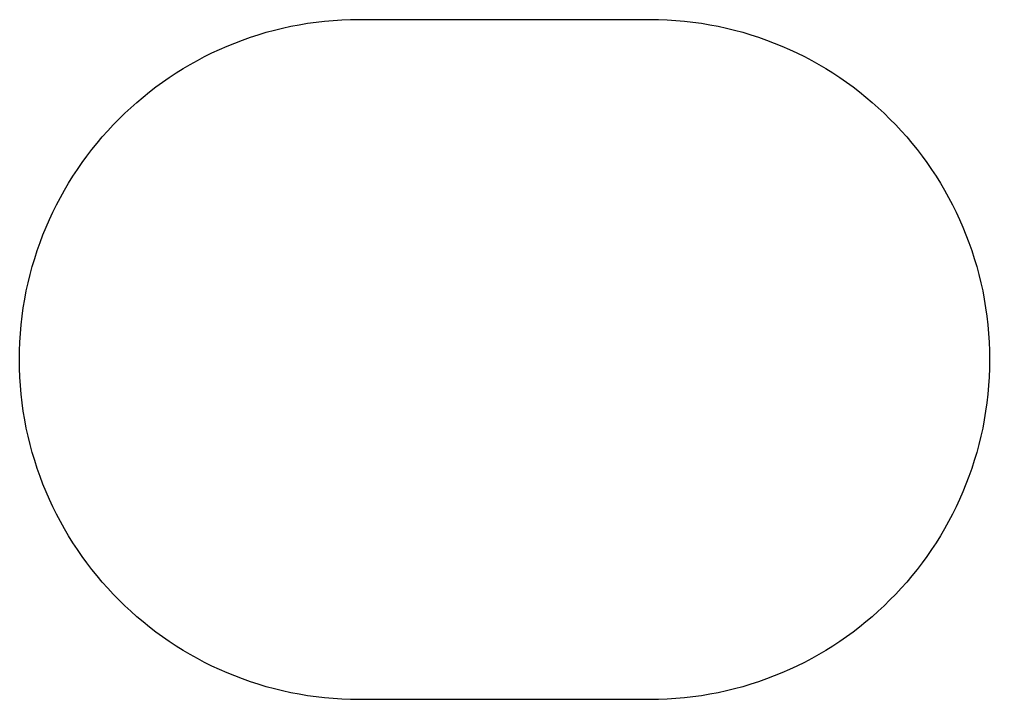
# Model space of a CAD drawing. Header units: millimetres. Extents: x 299 to 601, y 84 to 516.
# Drawn here: x 300.8 to 600.8, y 84.4 to 294.7 of the extents above; entities that cross this region are included whole.
import ezdxf

# ---------------------------------------------------------------- set-up
doc = ezdxf.new("R2010")
doc.units = ezdxf.units.MM
doc.layers.get('0').update_dxf_attribs({"linetype": 'CONTINUOUS', "true_color": 0xffffff})

msp = doc.modelspace()

# ---------------------------------------------------------------- linework, layer by layer
at = {"linetype": 'CONTINUOUS', "true_color": 0xffffff}
msp.add_lwpolyline([(495.68, 84.43), (405.93, 84.43), (403.22, 84.46), (400.52, 84.56), (397.85, 84.73), (395.19, 84.97), (392.55, 85.27), (389.93, 85.64), (387.33, 86.07), (384.75, 86.56), (382.19, 87.12), (379.66, 87.74), (377.16, 88.41), (374.67, 89.15), (372.22, 89.95), (369.79, 90.81), (367.39, 91.72), (365.02, 92.69), (362.67, 93.71), (360.36, 94.79), (358.08, 95.93), (355.83, 97.12), (353.61, 98.36), (351.42, 99.65), (349.27, 100.99), (347.16, 102.38), (345.08, 103.82), (343.04, 105.31), (341.03, 106.85), (339.07, 108.43), (337.14, 110.06), (335.25, 111.74), (333.4, 113.46), (331.6, 115.22), (329.84, 117.02), (328.12, 118.87), (326.44, 120.76), (324.81, 122.69), (323.23, 124.65), (321.69, 126.66), (320.2, 128.7), (318.76, 130.78), (317.37, 132.89), (316.03, 135.04), (314.74, 137.23), (313.5, 139.45), (312.31, 141.7), (311.17, 143.98), (310.09, 146.29), (309.07, 148.64), (308.1, 151.01), (307.19, 153.41), (306.33, 155.84), (305.53, 158.29), (304.79, 160.78), (304.12, 163.28), (303.5, 165.81), (302.94, 168.37), (302.45, 170.95), (302.02, 173.55), (301.65, 176.17), (301.35, 178.81), (301.11, 181.47), (300.94, 184.14), (300.84, 186.84), (300.81, 189.55), (300.84, 192.27), (300.94, 194.96), (301.11, 197.64), (301.35, 200.3), (301.65, 202.94), (302.02, 205.56), (302.45, 208.16), (302.94, 210.74), (303.5, 213.29), (304.12, 215.82), (304.79, 218.33), (305.53, 220.81), (306.33, 223.27), (307.19, 225.7), (308.1, 228.1), (309.07, 230.47), (310.09, 232.82), (311.17, 235.13), (312.31, 237.41), (313.5, 239.66), (314.74, 241.88), (316.03, 244.06), (317.37, 246.21), (318.76, 248.33), (320.2, 250.41), (321.69, 252.45), (323.23, 254.46), (324.81, 256.42), (326.44, 258.35), (328.12, 260.24), (329.84, 262.08), (331.6, 263.89), (333.4, 265.65), (335.25, 267.37), (337.14, 269.04), (339.07, 270.67), (341.03, 272.26), (343.04, 273.79), (345.08, 275.28), (347.16, 276.73), (349.27, 278.12), (351.42, 279.46), (353.61, 280.75), (355.83, 281.99), (358.08, 283.18), (360.36, 284.31), (362.67, 285.39), (365.02, 286.42), (367.39, 287.39), (369.79, 288.3), (372.22, 289.16), (374.67, 289.95), (377.16, 290.69), (379.66, 291.37), (382.19, 291.99), (384.75, 292.55), (387.33, 293.04), (389.93, 293.47), (392.55, 293.84), (395.19, 294.14), (397.85, 294.37), (400.52, 294.54), (403.22, 294.65), (405.93, 294.68), (495.68, 294.68), (498.39, 294.65), (501.09, 294.54), (503.77, 294.37), (506.43, 294.14), (509.07, 293.84), (511.69, 293.47), (514.29, 293.04), (516.86, 292.55), (519.42, 291.99), (521.95, 291.37), (524.46, 290.69), (526.94, 289.95), (529.39, 289.16), (531.82, 288.3), (534.22, 287.39), (536.6, 286.42), (538.94, 285.39), (541.25, 284.31), (543.53, 283.18), (545.79, 281.99), (548, 280.75), (550.19, 279.46), (552.34, 278.12), (554.45, 276.73), (556.53, 275.28), (558.57, 273.79), (560.58, 272.26), (562.55, 270.67), (564.47, 269.04), (566.36, 267.37), (568.21, 265.65), (570.01, 263.89), (571.77, 262.08), (573.49, 260.24), (575.17, 258.35), (576.8, 256.42), (578.38, 254.46), (579.92, 252.45), (581.41, 250.41), (582.85, 248.33), (584.24, 246.21), (585.58, 244.06), (586.88, 241.88), (588.12, 239.66), (589.3, 237.41), (590.44, 235.13), (591.52, 232.82), (592.54, 230.47), (593.51, 228.1), (594.43, 225.7), (595.28, 223.27), (596.08, 220.81), (596.82, 218.33), (597.5, 215.82), (598.11, 213.29), (598.67, 210.74), (599.16, 208.16), (599.59, 205.56), (599.96, 202.94), (600.26, 200.3), (600.5, 197.64), (600.67, 194.96), (600.77, 192.27), (600.81, 189.55), (600.77, 186.84), (600.67, 184.14), (600.5, 181.47), (600.26, 178.81), (599.96, 176.17), (599.59, 173.55), (599.16, 170.95), (598.67, 168.37), (598.11, 165.81), (597.5, 163.28), (596.82, 160.78), (596.08, 158.29), (595.28, 155.84), (594.43, 153.41), (593.51, 151.01), (592.54, 148.64), (591.52, 146.29), (590.44, 143.98), (589.3, 141.7), (588.12, 139.45), (586.88, 137.23), (585.58, 135.04), (584.24, 132.89), (582.85, 130.78), (581.41, 128.7), (579.92, 126.66), (578.38, 124.65), (576.8, 122.69), (575.17, 120.76), (573.49, 118.87), (571.77, 117.02), (570.01, 115.22), (568.21, 113.46), (566.36, 111.74), (564.47, 110.06), (562.55, 108.43), (560.58, 106.85), (558.57, 105.31), (556.53, 103.82), (554.45, 102.38), (552.34, 100.99), (550.19, 99.65), (548, 98.36), (545.79, 97.12), (543.53, 95.93), (541.25, 94.79), (538.94, 93.71), (536.6, 92.69), (534.22, 91.72), (531.82, 90.81), (529.39, 89.95), (526.94, 89.15), (524.46, 88.41), (521.95, 87.74), (519.42, 87.12), (516.86, 86.56), (514.29, 86.07), (511.69, 85.64), (509.07, 85.27), (506.43, 84.97), (503.77, 84.73), (501.09, 84.56), (498.39, 84.46), (495.68, 84.43), (495.68, 84.43), (495.68, 84.43)], dxfattribs=at)

doc.saveas('drawing.dxf')
